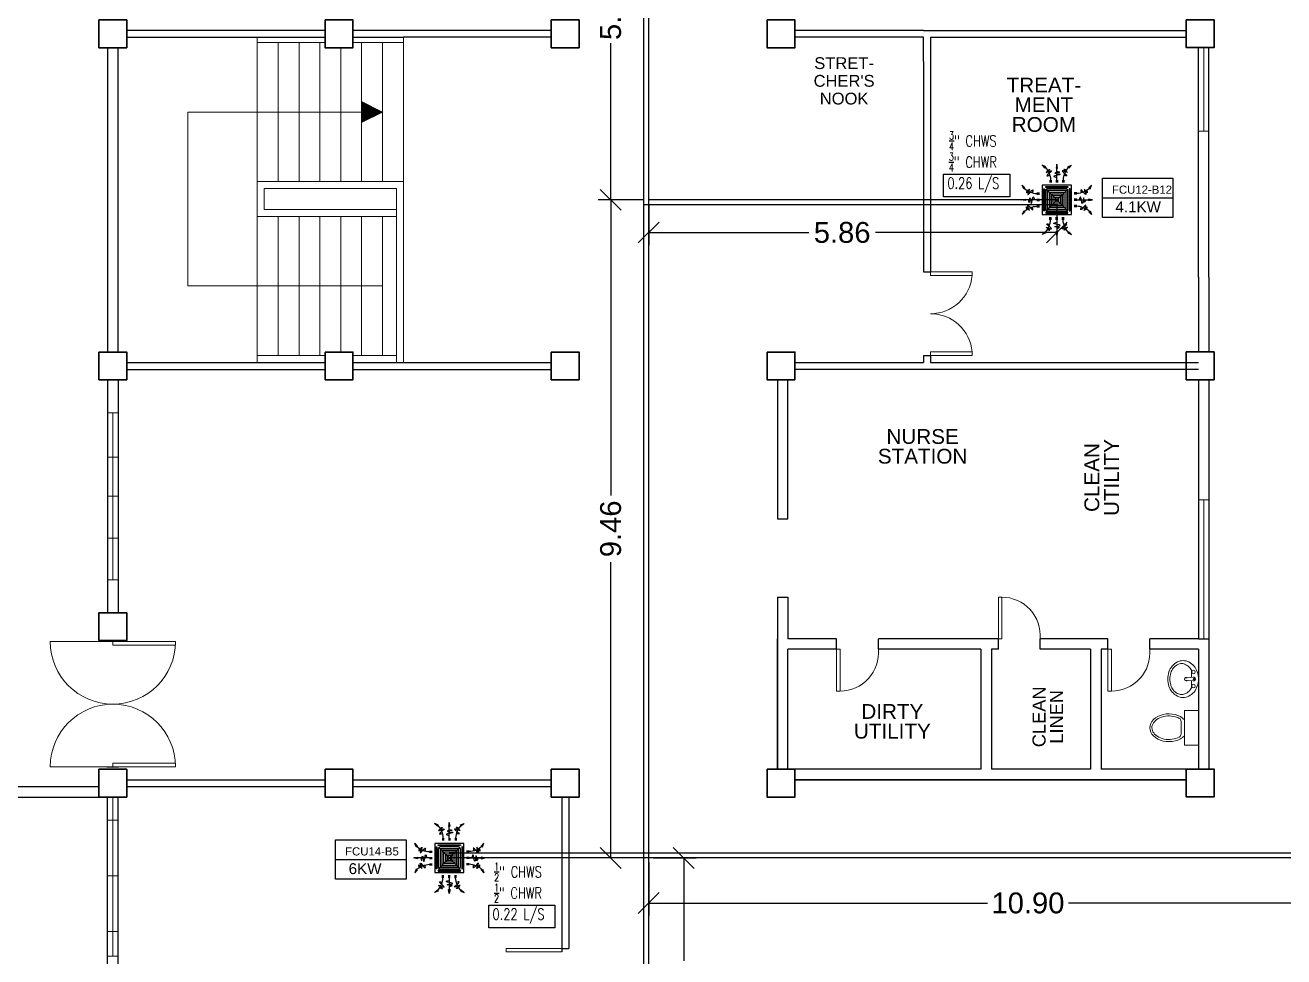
# Model space of a CAD drawing. Header units: millimetres. Extents: x 5 to 430, y 3 to 339.
# Drawn here: x 241.47 to 259.56, y 190.22 to 203.62 of the extents above; entities that cross this region are included whole.
import ezdxf

# ---------------------------------------------------------------- set-up
doc = ezdxf.new("R2010")
doc.units = ezdxf.units.MM
doc.header["$MEASUREMENT"] = 0
for name, color, linetype in [('AIR', 7, 'Continuous'), ('fcu line', 7, 'Continuous'), ('fcu return', 7, 'Continuous'), ('label', 7, 'Continuous'), ('Legends', 7, 'Continuous'), ('pipe label', 7, 'Continuous')]:
    doc.layers.add(name, color=color, linetype=linetype)
doc.styles.add('Arch-Dim', font='simplex.shx', dxfattribs={"width": 0.75})
doc.styles.get("Standard").update_dxf_attribs({"font": 'arial.ttf'})
doc.styles.add('SWISSLT175', font='swissl.ttf', dxfattribs={"height": 0.175})
doc.dimstyles.new('Copy of dimension', dxfattribs={"dimtxt": 0.3, "dimasz": 0.3, "dimexe": 0.18, "dimexo": 0.0625, "dimgap": 0.09, "dimtad": 0, "dimzin": 0, "dimdsep": 46, "dimtxsty": 'Standard', "dimblk": 'OBLIQUE', "dimcen": 0.09, "dimclrd": 256, "dimclre": 256, "dimclrt": 256, "dimadec": 0, "dimazin": 0, "dimtfac": 1, "dimtofl": 0, "dimtmove": 0, "dimatfit": 3, "dimldrblk": 'OBLIQUE', "dimfxl": 1, "dimtolj": 1, "dimtzin": 0, "dimarcsym": 0})

# ---------------------------------------------------------------- blocks, each defined once
blk = doc.blocks.new('FCU-13000P (CASSETTE SPLIT)')
at = {"layer": 'AIR', "ltscale": 3}
for p, q in [((0, 0.523), (0, 1)), ((-0.193, 0.558), (-0.193, 0.487)), ((-0.162, 0.558), (-0.162, 0.487)), ((-0.016, 0.558), (-0.016, 0.487)), ((0.016, 0.558), (0.016, 0.487)), ((0.162, 0.558), (0.162, 0.487)), ((0.193, 0.558), (0.193, 0.487)), ((-0.523, 0), (-1, 0)), ((-0.558, 0.193), (-0.487, 0.193)), ((-0.558, 0.162), (-0.487, 0.162)), ((-0.558, 0.016), (-0.487, 0.016)), ((0.558, 0.193), (0.487, 0.193)), ((0.558, 0.162), (0.487, 0.162)), ((0.558, 0.016), (0.487, 0.016)), ((0.523, 0), (1, 0)), ((-0.558, -0.016), (-0.487, -0.016)), ((-0.558, -0.162), (-0.487, -0.162)), ((-0.558, -0.193), (-0.487, -0.193)), ((0.558, -0.016), (0.487, -0.016)), ((0.558, -0.162), (0.487, -0.162)), ((0.558, -0.193), (0.487, -0.193)), ((-0.193, -0.558), (-0.193, -0.487)), ((-0.162, -0.558), (-0.162, -0.487)), ((-0.016, -0.558), (-0.016, -0.487)), ((0, -0.523), (0, -1)), ((0.016, -0.558), (0.016, -0.487)), ((0.162, -0.558), (0.162, -0.487)), ((0.193, -0.558), (0.193, -0.487))]:
    blk.add_line(p, q, dxfattribs=at)
at = {"layer": 'AIR'}
for p, q in [((0.295, -0.295), (-0.295, 0.295)), ((0.295, 0.295), (-0.295, -0.295))]:
    blk.add_line(p, q, dxfattribs=at)
at = {"layer": 'AIR', "ltscale": 3}
for points in [[(-0.335, 0.895), (-0.311, 0.932), (-0.416, 0.973)], [(-0.022, 0.89), (0.022, 0.89), (0, 1)], [(0.335, 0.895), (0.311, 0.932), (0.416, 0.973)], [(-0.895, 0.335), (-0.932, 0.311), (-0.973, 0.416)], [(0.895, 0.335), (0.932, 0.311), (0.973, 0.416)], [(-0.89, 0.022), (-0.89, -0.022), (-1, 0)], [(0.89, 0.022), (0.89, -0.022), (1, 0)], [(-0.895, -0.335), (-0.932, -0.311), (-0.973, -0.416)], [(0.895, -0.335), (0.932, -0.311), (0.973, -0.416)], [(-0.335, -0.895), (-0.311, -0.932), (-0.416, -0.973)], [(-0.022, -0.89), (0.022, -0.89), (0, -1)], [(0.335, -0.895), (0.311, -0.932), (0.416, -0.973)]]:
    blk.add_lwpolyline(points, close=True, dxfattribs=at)
at = {"layer": 'AIR'}
for points in [[(-0.323, 0.914, -0.171809), (-0.178, 0.558), (-0.178, 0.522)], [(0.323, 0.914, 0.171809), (0.178, 0.558), (0.178, 0.522)], [(-0.914, 0.323, 0.171809), (-0.558, 0.178), (-0.522, 0.178)], [(0.914, 0.323, -0.171809), (0.558, 0.178), (0.522, 0.178)], [(-0.914, -0.323, -0.171809), (-0.558, -0.178), (-0.522, -0.178)], [(0.914, -0.323, 0.171809), (0.558, -0.178), (0.522, -0.178)], [(-0.323, -0.914, 0.171809), (-0.178, -0.558), (-0.178, -0.522)], [(0.323, -0.914, -0.171809), (0.178, -0.558), (0.178, -0.522)]]:
    blk.add_lwpolyline(points, format="xyb", dxfattribs=at)
for points in [[(-0.41, -0.41), (0.41, -0.41), (0.41, 0.41), (-0.41, 0.41)], [(-0.31, 0.372), (0.31, 0.372), (0.31, 0.348), (-0.31, 0.348)], [(-0.373, 0.31), (-0.348, 0.31), (-0.348, -0.31), (-0.373, -0.31)], [(-0.26, -0.26), (0.26, -0.26), (0.26, 0.26), (-0.26, 0.26)], [(-0.21, -0.21), (0.21, -0.21), (0.21, 0.21), (-0.21, 0.21)], [(-0.16, -0.16), (0.16, -0.16), (0.16, 0.16), (-0.16, 0.16)], [(-0.11, -0.11), (0.11, -0.11), (0.11, 0.11), (-0.11, 0.11)], [(-0.06, -0.06), (0.06, -0.06), (0.06, 0.06), (-0.06, 0.06)], [(0.372, 0.31), (0.348, 0.31), (0.348, -0.31), (0.372, -0.31)], [(-0.31, -0.373), (0.31, -0.373), (0.31, -0.348), (-0.31, -0.348)]]:
    blk.add_lwpolyline(points, close=True, dxfattribs=at)
blk.add_lwpolyline([(-0.26, -0.31), (0.26, -0.31, 0.414214), (0.31, -0.26), (0.31, 0.26, 0.414214), (0.26, 0.31), (-0.26, 0.31, 0.414214), (-0.31, 0.26), (-0.31, -0.26, 0.414214)], format="xyb", close=True, dxfattribs=at)
at = {"layer": 'AIR', "ltscale": 3}
for points in [[(-0.268, 0.84), (-0.231, 0.852), (-0.134, 0.882), (-0.422, 0.704), (0.005, 0.903), (-0.358, 0.645), (-0.239, 0.678), (-0.199, 0.69)], [(0.268, 0.84), (0.231, 0.852), (0.134, 0.882), (0.422, 0.704), (-0.005, 0.903), (0.358, 0.645), (0.239, 0.678), (0.199, 0.69)], [(-0.84, 0.268), (-0.852, 0.231), (-0.882, 0.134), (-0.704, 0.422), (-0.903, -0.005), (-0.645, 0.358), (-0.678, 0.239), (-0.69, 0.199)], [(0.84, 0.268), (0.852, 0.231), (0.882, 0.134), (0.704, 0.422), (0.903, -0.005), (0.645, 0.358), (0.678, 0.239), (0.69, 0.199)], [(-0.84, -0.268), (-0.852, -0.231), (-0.882, -0.134), (-0.704, -0.422), (-0.903, 0.005), (-0.645, -0.358), (-0.678, -0.239), (-0.69, -0.199)], [(0.84, -0.268), (0.852, -0.231), (0.882, -0.134), (0.704, -0.422), (0.903, 0.005), (0.645, -0.358), (0.678, -0.239), (0.69, -0.199)], [(-0.268, -0.84), (-0.231, -0.852), (-0.134, -0.882), (-0.422, -0.704), (0.005, -0.903), (-0.358, -0.645), (-0.239, -0.678), (-0.199, -0.69)], [(0.268, -0.84), (0.231, -0.852), (0.134, -0.882), (0.422, -0.704), (-0.005, -0.903), (0.358, -0.645), (0.239, -0.678), (0.199, -0.69)]]:
    blk.add_open_spline(points, degree=3, knots=[0.0032834, 0.0032834, 0.0032834, 0.0032834, 0.0712567, 0.1924075, 0.3347111, 0.5062145, 0.5813292, 0.5813292, 0.5813292, 0.5813292], dxfattribs=at)
for points in [[(0, 0.8), (0.077, 0.776), (-0.058, 0.755), (0.098, 0.718), (-0.087, 0.663), (0, 0.631)], [(-0.8, 0), (-0.776, -0.077), (-0.755, 0.058), (-0.718, -0.098), (-0.663, 0.087), (-0.631, 0)], [(0.8, 0), (0.776, -0.077), (0.755, 0.058), (0.718, -0.098), (0.663, 0.087), (0.631, 0)], [(0, -0.8), (0.077, -0.776), (-0.058, -0.755), (0.098, -0.718), (-0.087, -0.663), (0, -0.631)]]:
    blk.add_spline(points, degree=3, dxfattribs=at)
for points in [[(-0.416, 0.973), (-0.335, 0.895), (-0.311, 0.932)], [(0, 1), (-0.022, 0.89), (0.022, 0.89)], [(0.416, 0.973), (0.335, 0.895), (0.311, 0.932)], [(-0.973, 0.416), (-0.895, 0.335), (-0.932, 0.311)], [(0.973, 0.416), (0.895, 0.335), (0.932, 0.311)], [(-1, 0), (-0.89, 0.022), (-0.89, -0.022)], [(1, 0), (0.89, 0.022), (0.89, -0.022)], [(-0.973, -0.416), (-0.895, -0.335), (-0.932, -0.311)], [(0.973, -0.416), (0.895, -0.335), (0.932, -0.311)], [(-0.416, -0.973), (-0.335, -0.895), (-0.311, -0.932)], [(0, -1), (-0.022, -0.89), (0.022, -0.89)], [(0.416, -0.973), (0.335, -0.895), (0.311, -0.932)]]:
    blk.add_solid(points, dxfattribs=at)
blk = doc.blocks.new('_Oblique')
at = {"color": 0, "linetype": 'ByBlock', "lineweight": -2}
blk.add_line((-0.5, -0.5), (0.5, 0.5), dxfattribs=at)
blk = doc.blocks.new('*D388')
at = {"layer": 'Defpoints', "color": 0, "transparency": 16777216}
for p in [(250.431, 191.643), (261.331, 191.643), (250.431, 190.994)]:
    blk.add_point(p, dxfattribs=at)
at = {"layer": 'Legends', "lineweight": -2, "transparency": 16777216}
for p, q in [((250.431, 191.58), (250.431, 190.814)), ((261.331, 191.58), (261.331, 190.814)), ((250.431, 190.994), (255.299, 190.994)), ((261.331, 190.994), (256.462, 190.994))]:
    blk.add_line(p, q, dxfattribs=at)
at = {"layer": 'Legends', "lineweight": -2, "transparency": 16777216, "xscale": 0.3, "yscale": 0.3, "zscale": 0.3, "rotation": 180}
blk.add_blockref('_Oblique', (250.431, 190.994), dxfattribs=at)
at = {"layer": 'Legends', "lineweight": -2, "transparency": 16777216, "xscale": 0.3, "yscale": 0.3, "zscale": 0.3}
blk.add_blockref('_Oblique', (261.331, 190.994), dxfattribs=at)
at = {"layer": 'Legends', "transparency": 16777216, "insert": (255.881, 190.994), "char_height": 0.3, "attachment_point": 5}
blk.add_mtext('\\A1;10.90', dxfattribs=at)
blk = doc.blocks.new('*D389')
at = {"layer": 'Defpoints', "color": 0, "transparency": 16777216}
for p in [(250.431, 191.643), (250.431, 187.727), (250.934, 187.727)]:
    blk.add_point(p, dxfattribs=at)
at = {"layer": 'Legends', "lineweight": -2, "transparency": 16777216}
for p, q in [((250.493, 191.643), (251.114, 191.643)), ((250.934, 191.643), (250.934, 190.163)), ((250.934, 187.727), (250.934, 189.207)), ((250.493, 187.727), (251.114, 187.727))]:
    blk.add_line(p, q, dxfattribs=at)
at = {"layer": 'Legends', "lineweight": -2, "transparency": 16777216, "xscale": 0.3, "yscale": 0.3, "zscale": 0.3}
for p, rotation in [((250.934, 191.643), 90), ((250.934, 187.727), 270)]:
    blk.add_blockref('_Oblique', p, dxfattribs=dict(at, rotation=rotation))
at = {"layer": 'Legends', "transparency": 16777216, "insert": (250.934, 189.685), "char_height": 0.3, "attachment_point": 5, "rotation": 90}
blk.add_mtext('\\A1;3.92', dxfattribs=at)
blk = doc.blocks.new('*D398')
at = {"layer": 'Defpoints', "color": 0, "transparency": 16777216}
for p in [(249.885, 201.106), (250.431, 201.106), (250.431, 191.643)]:
    blk.add_point(p, dxfattribs=at)
at = {"layer": 'Legends', "lineweight": -2, "transparency": 16777216}
for p, q in [((250.368, 201.106), (249.705, 201.106)), ((249.885, 201.106), (249.885, 196.854)), ((249.885, 191.643), (249.885, 195.895)), ((250.368, 191.643), (249.705, 191.643))]:
    blk.add_line(p, q, dxfattribs=at)
at = {"layer": 'Legends', "lineweight": -2, "transparency": 16777216, "xscale": 0.3, "yscale": 0.3, "zscale": 0.3}
for p, rotation in [((249.885, 201.106), 90), ((249.885, 191.643), 270)]:
    blk.add_blockref('_Oblique', p, dxfattribs=dict(at, rotation=rotation))
at = {"layer": 'Legends', "transparency": 16777216, "insert": (249.885, 196.375), "char_height": 0.3, "attachment_point": 5, "rotation": 90}
blk.add_mtext('\\A1;9.46', dxfattribs=at)
blk = doc.blocks.new('*D399')
at = {"layer": 'Defpoints', "color": 0, "transparency": 16777216}
for p in [(250.431, 201.106), (256.296, 201.106), (256.296, 200.636)]:
    blk.add_point(p, dxfattribs=at)
at = {"layer": 'Legends', "lineweight": -2, "transparency": 16777216}
for p, q in [((250.431, 201.044), (250.431, 200.456)), ((256.296, 201.044), (256.296, 200.456)), ((250.431, 200.636), (252.732, 200.636)), ((256.296, 200.636), (253.691, 200.636))]:
    blk.add_line(p, q, dxfattribs=at)
at = {"layer": 'Legends', "lineweight": -2, "transparency": 16777216, "xscale": 0.3, "yscale": 0.3, "zscale": 0.3, "rotation": 180}
blk.add_blockref('_Oblique', (250.431, 200.636), dxfattribs=at)
at = {"layer": 'Legends', "lineweight": -2, "transparency": 16777216, "xscale": 0.3, "yscale": 0.3, "zscale": 0.3}
blk.add_blockref('_Oblique', (256.296, 200.636), dxfattribs=at)
at = {"layer": 'Legends', "transparency": 16777216, "insert": (253.211, 200.636), "char_height": 0.3, "attachment_point": 5}
blk.add_mtext('\\A1;5.86', dxfattribs=at)
blk = doc.blocks.new('*D400')
at = {"layer": 'Defpoints', "color": 0, "transparency": 16777216}
for p in [(249.885, 206.517), (250.431, 206.517), (250.431, 201.106)]:
    blk.add_point(p, dxfattribs=at)
at = {"layer": 'Legends', "lineweight": -2, "transparency": 16777216}
for p, q in [((250.368, 206.517), (249.705, 206.517)), ((249.885, 206.517), (249.885, 204.262)), ((249.885, 201.106), (249.885, 203.361)), ((250.368, 201.106), (249.705, 201.106))]:
    blk.add_line(p, q, dxfattribs=at)
at = {"layer": 'Legends', "lineweight": -2, "transparency": 16777216, "xscale": 0.3, "yscale": 0.3, "zscale": 0.3}
for p, rotation in [((249.885, 206.517), 90), ((249.885, 201.106), 270)]:
    blk.add_blockref('_Oblique', p, dxfattribs=dict(at, rotation=rotation))
at = {"layer": 'Legends', "transparency": 16777216, "insert": (249.885, 203.812), "char_height": 0.3, "attachment_point": 5, "rotation": 90}
blk.add_mtext('\\A1;5.41', dxfattribs=at)

msp = doc.modelspace()

# ---------------------------------------------------------------- linework, layer by layer
at = {"color": 8, "lineweight": 25}
for p, q in [((245.781, 203.543), (242.931, 203.543)), ((249.031, 203.543), (246.181, 203.543)), ((242.931, 203.443), (245.781, 203.443)), ((246.181, 203.443), (246.906, 203.443)), ((249.031, 203.443), (246.906, 203.443)), ((242.656, 203.293), (242.656, 198.918)), ((242.806, 201.368), (242.806, 203.293)), ((242.806, 201.268), (242.806, 201.368)), ((242.806, 200.968), (242.806, 201.268)), ((242.806, 200.868), (242.806, 200.968)), ((242.806, 198.918), (242.806, 200.868)), ((242.931, 198.768), (245.781, 198.768)), ((242.931, 198.668), (245.781, 198.668)), ((246.181, 198.768), (249.031, 198.768)), ((246.181, 198.668), (249.031, 198.668)), ((242.656, 198.518), (242.656, 195.168)), ((242.806, 198.518), (242.806, 195.168)), ((242.656, 194.768), (242.656, 194.755)), ((242.806, 194.755), (242.656, 194.755)), ((242.806, 194.768), (242.806, 194.755)), ((242.656, 192.955), (242.806, 192.955)), ((242.656, 192.943), (242.656, 192.955)), ((242.806, 192.943), (242.806, 192.955)), ((239.531, 192.668), (242.531, 192.668)), ((242.931, 192.768), (245.781, 192.768)), ((242.931, 192.668), (245.781, 192.668)), ((246.181, 192.768), (249.031, 192.768)), ((246.181, 192.668), (249.031, 192.668)), ((239.531, 192.518), (242.531, 192.518)), ((242.656, 186.918), (242.656, 192.518)), ((242.806, 186.918), (242.806, 192.518)), ((249.181, 192.518), (249.181, 190.293)), ((249.281, 192.518), (249.281, 190.343)), ((249.181, 190.343), (249.281, 190.343))]:
    msp.add_line(p, q, dxfattribs=at)
at = {"color": 8, "linetype": 'ByBlock', "lineweight": 25}
for p, q in [((254.381, 203.543), (252.531, 203.543)), ((254.381, 203.543), (258.156, 203.543)), ((254.381, 203.443), (252.531, 203.443)), ((254.381, 203.093), (254.381, 203.443)), ((254.481, 203.443), (254.481, 200.069)), ((254.481, 203.443), (258.156, 203.443)), ((258.331, 199.993), (258.331, 203.295)), ((258.481, 199.993), (258.481, 203.295)), ((254.381, 203.093), (254.381, 200.069)), ((254.381, 200.069), (254.481, 200.069)), ((258.331, 199.993), (258.331, 198.92)), ((258.481, 199.993), (258.481, 198.92)), ((254.381, 198.869), (254.481, 198.869)), ((254.381, 198.869), (254.381, 198.769)), ((254.481, 198.869), (254.481, 198.769)), ((252.531, 198.769), (254.231, 198.769)), ((252.531, 198.669), (257.281, 198.669)), ((254.231, 198.769), (254.381, 198.769)), ((254.231, 198.769), (254.381, 198.769)), ((254.231, 198.669), (258.331, 198.669)), ((254.481, 198.769), (257.281, 198.769)), ((254.481, 198.769), (258.331, 198.769)), ((252.281, 198.518), (252.281, 196.518)), ((252.431, 196.518), (252.431, 198.518)), ((258.331, 198.52), (258.331, 194.793)), ((258.481, 198.52), (258.481, 194.793)), ((252.281, 196.518), (252.431, 196.518)), ((252.281, 195.393), (252.281, 192.918)), ((252.281, 195.393), (252.431, 195.393)), ((252.431, 195.393), (252.431, 194.793)), ((255.456, 194.793), (253.731, 194.793)), ((257.031, 194.793), (256.056, 194.793)), ((258.331, 194.793), (257.631, 194.793)), ((258.331, 194.793), (258.481, 194.793)), ((258.331, 194.643), (258.331, 192.918)), ((258.481, 194.793), (258.481, 192.92)), ((255.206, 192.918), (252.431, 192.918)), ((256.781, 192.918), (255.356, 192.918)), ((258.331, 192.918), (256.931, 192.918)), ((252.531, 192.768), (258.156, 192.768)), ((258.156, 192.768), (252.531, 192.768))]:
    msp.add_line(p, q, dxfattribs=at)
at = {"color": 8, "lineweight": 9}
for p, q in [((244.806, 203.368), (244.806, 203.443)), ((244.806, 201.368), (244.806, 203.368)), ((245.781, 203.368), (244.806, 203.368)), ((245.106, 201.368), (245.106, 203.368)), ((245.406, 201.368), (245.406, 203.368)), ((245.706, 201.368), (245.706, 203.368)), ((246.906, 203.368), (246.181, 203.368)), ((246.306, 203.368), (246.306, 201.368)), ((246.606, 203.368), (246.606, 201.368)), ((246.906, 203.443), (246.906, 203.368)), ((246.906, 203.368), (246.906, 201.368)), ((246.006, 203.293), (246.006, 201.368)), ((246.306, 202.368), (246.306, 202.518)), ((246.606, 202.368), (246.306, 202.518)), ((246.316, 202.368), (246.316, 202.513)), ((246.326, 202.368), (246.326, 202.508)), ((246.336, 202.368), (246.336, 202.503)), ((246.346, 202.368), (246.346, 202.498)), ((246.356, 202.368), (246.356, 202.493)), ((246.366, 202.368), (246.366, 202.488)), ((246.376, 202.368), (246.376, 202.483)), ((246.386, 202.368), (246.386, 202.478)), ((246.396, 202.368), (246.396, 202.473)), ((246.406, 202.368), (246.406, 202.468)), ((246.416, 202.368), (246.416, 202.463)), ((246.426, 202.368), (246.426, 202.458)), ((246.436, 202.368), (246.436, 202.453)), ((246.446, 202.368), (246.446, 202.448)), ((246.456, 202.368), (246.456, 202.443)), ((246.466, 202.368), (246.466, 202.438)), ((246.476, 202.368), (246.476, 202.433)), ((246.486, 202.368), (246.486, 202.428)), ((246.496, 202.368), (246.496, 202.423)), ((246.506, 202.368), (246.506, 202.418)), ((246.516, 202.368), (246.516, 202.413)), ((246.526, 202.368), (246.526, 202.408)), ((246.536, 202.368), (246.536, 202.403)), ((246.546, 202.368), (246.546, 202.398)), ((243.806, 199.868), (243.806, 202.368)), ((243.806, 202.368), (246.306, 202.368)), ((245.706, 202.368), (245.506, 202.368)), ((245.706, 202.368), (245.906, 202.368)), ((246.306, 202.368), (246.606, 202.368)), ((246.306, 202.368), (246.306, 202.218)), ((246.606, 202.368), (246.306, 202.218)), ((246.316, 202.368), (246.316, 202.223)), ((246.326, 202.368), (246.326, 202.228)), ((246.336, 202.368), (246.336, 202.233)), ((246.346, 202.368), (246.346, 202.238)), ((246.356, 202.368), (246.356, 202.243)), ((246.366, 202.368), (246.366, 202.248)), ((246.376, 202.368), (246.376, 202.253)), ((246.386, 202.368), (246.386, 202.258)), ((246.396, 202.368), (246.396, 202.263)), ((246.406, 202.368), (246.406, 202.268)), ((246.416, 202.368), (246.416, 202.273)), ((246.426, 202.368), (246.426, 202.278)), ((246.436, 202.368), (246.436, 202.283)), ((246.446, 202.368), (246.446, 202.288)), ((246.456, 202.368), (246.456, 202.293)), ((246.466, 202.368), (246.466, 202.298)), ((246.476, 202.368), (246.476, 202.303)), ((246.486, 202.368), (246.486, 202.308)), ((246.496, 202.368), (246.496, 202.313)), ((246.506, 202.368), (246.506, 202.318)), ((246.516, 202.368), (246.516, 202.323)), ((246.526, 202.368), (246.526, 202.328)), ((246.536, 202.368), (246.536, 202.333)), ((246.546, 202.368), (246.546, 202.338)), ((246.556, 202.368), (246.556, 202.393)), ((246.556, 202.368), (246.556, 202.343)), ((246.566, 202.368), (246.566, 202.388)), ((246.566, 202.368), (246.566, 202.348)), ((246.576, 202.368), (246.576, 202.383)), ((246.576, 202.368), (246.576, 202.353)), ((246.586, 202.368), (246.586, 202.378)), ((246.586, 202.368), (246.586, 202.358)), ((246.596, 202.368), (246.596, 202.373)), ((246.596, 202.368), (246.596, 202.363)), ((246.906, 201.368), (244.806, 201.368)), ((244.806, 201.368), (244.806, 201.268)), ((246.906, 201.268), (246.906, 201.368)), ((244.806, 200.968), (244.806, 201.268)), ((244.906, 200.968), (244.906, 201.268)), ((244.906, 201.268), (246.756, 201.268)), ((246.756, 201.268), (246.806, 201.268)), ((246.806, 201.268), (246.806, 200.968)), ((246.906, 201.268), (246.906, 200.968)), ((244.806, 198.868), (244.806, 200.968)), ((246.756, 200.968), (244.906, 200.968)), ((246.756, 200.968), (246.806, 200.968)), ((246.806, 200.968), (246.806, 198.768)), ((246.906, 200.868), (246.906, 200.968)), ((244.806, 200.868), (246.806, 200.868)), ((245.106, 198.868), (245.106, 200.868)), ((245.406, 198.868), (245.406, 200.868)), ((245.706, 198.868), (245.706, 200.868)), ((246.006, 198.918), (246.006, 200.868)), ((246.306, 198.868), (246.306, 200.868)), ((246.606, 198.868), (246.606, 200.868)), ((246.906, 198.868), (246.906, 200.868)), ((244.806, 199.868), (243.806, 199.868)), ((246.606, 199.868), (244.806, 199.868)), ((244.806, 198.868), (244.806, 198.768)), ((244.806, 198.868), (245.781, 198.868)), ((246.181, 198.868), (246.806, 198.868)), ((246.906, 198.868), (246.906, 198.768)), ((242.656, 198.043), (242.806, 198.043)), ((242.656, 196.843), (242.656, 198.043)), ((242.731, 195.643), (242.731, 198.043)), ((242.806, 198.043), (242.806, 195.643)), ((242.656, 197.405), (242.806, 197.405)), ((242.656, 196.843), (242.656, 195.643)), ((242.656, 196.843), (242.806, 196.843)), ((242.656, 196.243), (242.806, 196.243)), ((242.806, 195.643), (242.656, 195.643)), ((258.134, 194.23), (258.256, 194.243)), ((258.134, 194.201), (258.256, 194.188)), ((258.332, 193.765), (258.132, 193.765)), ((258.132, 193.765), (258.132, 193.265)), ((258.332, 193.265), (258.332, 193.765)), ((258.082, 193.606), (258.082, 193.425)), ((258.132, 193.265), (258.332, 193.265)), ((242.656, 190.23), (242.656, 192.518)), ((242.731, 192.518), (242.731, 190.23)), ((242.656, 191.387), (242.656, 192.187)), ((242.656, 192.187), (242.806, 192.187)), ((242.806, 192.187), (242.806, 190.587)), ((242.656, 191.387), (242.806, 191.387)), ((242.806, 190.587), (242.656, 190.587)), ((242.656, 190.23), (242.806, 190.23))]:
    msp.add_line(p, q, dxfattribs=at)
at = {"color": 8, "linetype": 'ByBlock', "lineweight": 9}
for p, q in [((258.406, 202.095), (258.406, 203.295)), ((258.481, 203.295), (258.481, 202.095)), ((258.481, 202.095), (258.331, 202.095)), ((252.281, 198.518), (252.431, 198.518)), ((258.481, 196.793), (258.331, 196.793)), ((258.406, 196.793), (258.406, 194.793)), ((258.481, 194.793), (258.481, 196.793))]:
    msp.add_line(p, q, dxfattribs=at)
at = {"color": 8, "linetype": 'ByBlock', "lineweight": 13}
for p, q in [((254.481, 200.069), (255.081, 200.069)), ((254.481, 200.019), (254.481, 200.069)), ((255.081, 200.069), (255.081, 200.019)), ((255.081, 200.019), (254.481, 200.019)), ((255.081, 198.919), (254.481, 198.919)), ((254.481, 198.919), (254.481, 198.869)), ((254.481, 198.869), (255.081, 198.869)), ((255.081, 198.869), (255.081, 198.919))]:
    msp.add_line(p, q, dxfattribs=at)
at = {"color": 8, "lineweight": 13}
for p, q in [((242.731, 194.755), (241.831, 194.755)), ((243.631, 194.755), (242.731, 194.755)), ((242.731, 194.755), (242.731, 194.705)), ((242.731, 194.705), (243.631, 194.705)), ((243.631, 194.705), (243.631, 194.755)), ((243.631, 193.005), (242.731, 193.005)), ((242.731, 193.005), (242.731, 192.955)), ((243.631, 192.955), (243.631, 193.005)), ((242.731, 192.955), (241.831, 192.955)), ((242.731, 192.955), (243.631, 192.955))]:
    msp.add_line(p, q, dxfattribs=at)
at = {"color": 8, "linetype": 'ByBlock', "lineweight": 25, "ltscale": 0.3}
for p, q in [((252.281, 192.918), (252.281, 194.793)), ((253.131, 194.793), (252.431, 194.793)), ((252.431, 192.918), (252.431, 194.643)), ((253.131, 194.643), (252.431, 194.643)), ((253.131, 194.643), (253.131, 194.793)), ((255.456, 194.793), (253.731, 194.793)), ((253.731, 194.643), (253.731, 194.793)), ((255.206, 194.643), (253.731, 194.643)), ((255.206, 194.643), (255.206, 192.918)), ((255.356, 194.643), (255.356, 192.918)), ((255.456, 194.643), (255.356, 194.643)), ((255.456, 194.643), (255.456, 194.793)), ((257.031, 194.793), (256.056, 194.793)), ((256.056, 194.643), (256.056, 194.793)), ((256.781, 194.643), (256.056, 194.643)), ((256.781, 194.643), (256.781, 192.918)), ((256.931, 194.643), (256.931, 192.918)), ((257.031, 194.643), (256.931, 194.643)), ((257.031, 194.643), (256.931, 194.643)), ((257.031, 194.643), (257.031, 194.793)), ((258.331, 194.793), (257.631, 194.793)), ((257.631, 194.643), (257.631, 194.793)), ((258.331, 194.643), (257.631, 194.643))]:
    msp.add_line(p, q, dxfattribs=at)
at = {"color": 8, "lineweight": 35}
for points in [[(242.531, 203.693), (242.931, 203.693), (242.931, 203.293), (242.531, 203.293)], [(245.781, 203.693), (246.181, 203.693), (246.181, 203.293), (245.781, 203.293)], [(249.031, 203.693), (249.431, 203.693), (249.431, 203.293), (249.031, 203.293)], [(242.531, 198.918), (242.931, 198.918), (242.931, 198.518), (242.531, 198.518)], [(245.781, 198.918), (246.181, 198.918), (246.181, 198.518), (245.781, 198.518)], [(249.031, 198.918), (249.431, 198.918), (249.431, 198.518), (249.031, 198.518)], [(242.531, 194.768), (242.931, 194.768), (242.931, 195.168), (242.531, 195.168)], [(242.531, 192.918), (242.931, 192.918), (242.931, 192.518), (242.531, 192.518)], [(245.781, 192.918), (246.181, 192.918), (246.181, 192.518), (245.781, 192.518)], [(249.031, 192.918), (249.431, 192.918), (249.431, 192.518), (249.031, 192.518)]]:
    msp.add_lwpolyline(points, close=True, dxfattribs=at)
at = {"color": 8, "linetype": 'ByBlock', "lineweight": 35}
for points in [[(252.131, 203.693), (252.531, 203.693), (252.531, 203.293), (252.131, 203.293)], [(258.156, 203.695), (258.556, 203.695), (258.556, 203.295), (258.156, 203.295)], [(252.131, 198.918), (252.531, 198.918), (252.531, 198.518), (252.131, 198.518)], [(258.156, 198.92), (258.556, 198.92), (258.556, 198.52), (258.156, 198.52)], [(252.131, 192.918), (252.531, 192.918), (252.531, 192.518), (252.131, 192.518)], [(258.156, 192.92), (258.556, 192.92), (258.556, 192.52), (258.156, 192.52)]]:
    msp.add_lwpolyline(points, close=True, dxfattribs=at)
at = {"color": 8, "lineweight": 9}
for points in [[(242.656, 195.643), (242.656, 198.043), (242.806, 198.043), (242.806, 195.643)], [(242.656, 198.043), (242.806, 198.043), (242.806, 195.643), (242.656, 195.643)], [(242.656, 192.518), (242.806, 192.518), (242.806, 190.23), (242.656, 190.23)]]:
    msp.add_lwpolyline(points, close=True, dxfattribs=at)
at = {"color": 8, "lineweight": 13, "ltscale": 0.03}
for points in [[(255.456, 194.793), (255.506, 194.793), (255.506, 195.393), (255.456, 195.393)], [(253.131, 194.643), (253.181, 194.643), (253.181, 194.043), (253.131, 194.043)], [(257.031, 194.643), (257.081, 194.643), (257.081, 194.043), (257.031, 194.043)], [(249.181, 190.293), (249.181, 190.343), (248.381, 190.343), (248.381, 190.293)]]:
    msp.add_lwpolyline(points, close=True, dxfattribs=at)
at = {"color": 8, "lineweight": 9}
msp.add_lwpolyline([(258.111, 194.48, 0.11576), (258.028, 194.461, 0.104047), (257.954, 194.403, 0.090875), (257.907, 194.319, 0.083344), (257.89, 194.215, 0.083344), (257.907, 194.112, 0.090875), (257.954, 194.028, 0.104047), (258.028, 193.97, 0.11576), (258.111, 193.95, 0.11576), (258.193, 193.97, 0.104047), (258.267, 194.028, 0.090875), (258.314, 194.112, 0.083344), (258.332, 194.215, 0.083344), (258.314, 194.319, 0.090875), (258.267, 194.403, 0.104047), (258.193, 194.461, 0.11576)], format="xyb", close=True, dxfattribs=at)
for points in [[(258.09, 194.438, 0.124838), (258.027, 194.422, 0.105788), (257.969, 194.373, 0.086697), (257.933, 194.303, 0.076776), (257.92, 194.215, 0.076776), (257.933, 194.128, 0.086697), (257.969, 194.058, 0.105788), (258.027, 194.009, 0.124838), (258.09, 193.993, 0.124838), (258.152, 194.009, 0.105788), (258.21, 194.058, 0.040067), (258.23, 194.089), (258.23, 194.191, 0.040067)], [(258.23, 194.24), (258.23, 194.342, 0.040067), (258.21, 194.373, 0.105788), (258.152, 194.422, 0.124838), (258.09, 194.438, 0.124838)]]:
    msp.add_lwpolyline(points, format="xyb", dxfattribs=at)
for centre, radius in [((258.259, 194.317), 0.0255), ((258.259, 194.114), 0.0255), ((258.265, 194.215), 0.0095)]:
    msp.add_circle(centre, radius, dxfattribs=at)
at = {"color": 8, "linetype": 'ByBlock', "lineweight": 13}
for centre, start, end in [((254.481, 200.069), 270, 355.2198), ((254.481, 198.869), 4.7802, 90)]:
    msp.add_arc(centre, 0.6, start, end, dxfattribs=at)
at = {"color": 8, "lineweight": 13, "ltscale": 0.03}
for centre, start, end in [((255.506, 194.841), 355.0209, 90), ((253.181, 194.595), 270, 4.9791), ((257.081, 194.595), 270, 4.9791)]:
    msp.add_arc(centre, 0.552, start, end, dxfattribs=at)
at = {"color": 8, "lineweight": 13}
for centre, start, end in [((242.731, 194.755), 180, 0), ((242.731, 192.955), 0, 180)]:
    msp.add_arc(centre, 0.9, start, end, dxfattribs=at)
at = {"color": 8, "lineweight": 9}
for centre, radius, start, end in [((258.157, 194.215), 0.025, 161.3793, 198.6207), ((258.227, 194.215), 0.0948, 171.2026, 188.7974), ((258.157, 194.215), 0.025, 48.7978, 143.6932), ((258.157, 194.215), 0.025, 216.3068, 311.2022), ((258.259, 194.215), 0.028, 263.7545, 96.2455), ((258.032, 193.606), 0.05, 0, 61.8499), ((258.032, 193.425), 0.05, 298.0084, 360)]:
    msp.add_arc(centre, radius, start, end, dxfattribs=at)
msp.add_ellipse((257.907, 193.515), major_axis=(0.275, 0), ratio=0.727273, start_param=0.612555, end_param=5.670631, dxfattribs=at)
msp.add_open_spline([(258.055, 193.65), (258.039, 193.659), (258.021, 193.666), (257.93, 193.693), (257.842, 193.688), (257.711, 193.63), (257.669, 193.58), (257.656, 193.482), (257.682, 193.43), (257.793, 193.356), (257.877, 193.338), (257.991, 193.354), (258.025, 193.365), (258.055, 193.381)], degree=3, knots=[0.937253, 0.937253, 0.937253, 0.937253, 1.185372, 1.185372, 2.113864, 2.113864, 3.042356, 3.042356, 3.970847, 3.970847, 4.899339, 4.899339, 5.346062, 5.346062, 5.346062, 5.346062], dxfattribs=at)
at = {"color": 8, "linetype": 'ByBlock', "lineweight": 9, "ltscale": 0.3}
msp.add_point((253.818, 193.78), dxfattribs=at)
at = {"layer": 'fcu line', "linetype": 'Continuous'}
for p, q in [((250.431, 182.121), (250.431, 220.121)), ((256.296, 201.106), (250.431, 201.106)), ((282.343, 191.643), (247.566, 191.643))]:
    msp.add_line(p, q, dxfattribs=at)
at = {"layer": 'fcu return', "linetype": 'Continuous'}
for p, q in [((250.361, 182.191), (250.361, 220.051)), ((256.296, 201.036), (250.361, 201.036)), ((282.273, 191.713), (247.566, 191.713))]:
    msp.add_line(p, q, dxfattribs=at)
at = {"layer": 'Legends', "linetype": 'Continuous', "lineweight": 25}
for p, q in [((256.951, 201.136), (257.964, 201.136)), ((245.932, 191.62), (246.944, 191.62))]:
    msp.add_line(p, q, dxfattribs=at)
at = {"layer": 'Legends'}
for points in [[(256.951, 201.42), (257.964, 201.42), (257.964, 200.852), (256.951, 200.852)], [(245.932, 191.904), (246.944, 191.904), (246.944, 191.336), (245.932, 191.336)]]:
    msp.add_lwpolyline(points, close=True, dxfattribs=at)
at = {"layer": 'pipe label', "color": 7, "linetype": 'Continuous', "lineweight": 25}
for points in [[(254.668, 201.477), (255.62, 201.477), (255.62, 201.149), (254.668, 201.149)], [(248.132, 190.966), (249.084, 190.966), (249.084, 190.638), (248.132, 190.638)]]:
    msp.add_lwpolyline(points, close=True, dxfattribs=at)

# ---------------------------------------------------------------- block references
at = {"layer": 'AIR', "xscale": 0.5113536813550488, "yscale": 0.5113536813550488, "zscale": 0.5113536813550488}
for p in [(256.296, 201.106), (247.566, 191.643)]:
    msp.add_blockref('FCU-13000P (CASSETTE SPLIT)', p, dxfattribs=at)

# ---------------------------------------------------------------- texts
at = {"layer": 'label', "color": 8, "linetype": 'ByBlock', "lineweight": 9, "ltscale": 0.4, "attachment_point": 5, "style": 'SWISSLT175'}
for s, insert, char_height, line_spacing_factor in [("STRET-\\PCHER'S\\PNOOK", (253.239, 202.816), 0.17, 0.9), ('TREAT-\\PMENT\\PROOM', (256.11, 202.472), 0.2125, 0.8), ('NURSE\\PSTATION', (254.367, 197.56), 0.2125, 0.8), ('DIRTY\\PUTILITY', (253.932, 193.606), 0.2125, 0.8)]:
    msp.add_mtext(s, dxfattribs=dict(at, insert=insert, char_height=char_height, line_spacing_factor=line_spacing_factor))
at = {"layer": 'label', "color": 8, "linetype": 'ByBlock', "lineweight": 9, "ltscale": 0.4, "attachment_point": 5, "rotation": 90, "line_spacing_factor": 0.8, "style": 'SWISSLT175'}
for s, insert, char_height in [('CLEAN \\PUTILITY', (256.942, 197.113), 0.2125), ('CLEAN\\PLINEN', (256.165, 193.672), 0.1875)]:
    msp.add_mtext(s, dxfattribs=dict(at, insert=insert, char_height=char_height))
at = {"layer": 'Legends', "linetype": 'Continuous', "lineweight": 25, "attachment_point": 1}
for s, width, insert, char_height in [('FCU12-B12', 0.44811, (257.088, 201.311), 0.117), ('4.1KW', 0.23674, (257.138, 201.083), 0.156), ('FCU14-B5', 0.44811, (246.068, 191.796), 0.117), ('6KW', 0.23674, (246.119, 191.567), 0.156)]:
    msp.add_mtext_dynamic_manual_height_columns(s, width=width, gutter_width=1.011, heights=[0], dxfattribs=dict(at, insert=insert, char_height=char_height))
at = {"layer": 'pipe label', "color": 7, "linetype": 'Continuous', "lineweight": 25, "char_height": 0.16, "attachment_point": 1, "style": 'Arch-Dim'}
for s, width, insert in [('\\A1;{\\H0.7x;\\S3/4;}" CHWS', 1.17294, (254.747, 202.087)), ('\\A1;{\\H0.7x;\\S3/4;}" CHWR', 0.88035, (254.744, 201.784)), ('0.26 L/S', 0.89967, (254.723, 201.426)), ('\\A1;{\\H0.7x;\\S1/2;}" CHWS', 1.17294, (248.211, 191.576)), ('\\A1;{\\H0.7x;\\S1/2;}" CHWR', 0.88035, (248.208, 191.273)), ('0.22 L/S', 0.89967, (248.187, 190.915))]:
    msp.add_mtext_dynamic_manual_height_columns(s, width=width, gutter_width=1.011, heights=[0], dxfattribs=dict(at, insert=insert))

# ---------------------------------------------------------------- dimensions: what is measured, and where the dimension line sits
at = {"layer": 'Legends'}
for base, p1, p2, picture, middle in [((249.885, 206.517), (250.431, 201.106), (250.431, 206.517), '*D400', (249.885, 203.812)), ((249.885, 201.106), (250.431, 191.643), (250.431, 201.106), '*D398', (249.885, 196.375)), ((250.934, 187.727), (250.431, 191.643), (250.431, 187.727), '*D389', (250.934, 189.685))]:
    dim = msp.add_linear_dim(base=base, p1=p1, p2=p2, angle=90, dimstyle='Copy of dimension', dxfattribs=at)
    dim.commit()
    dim.dimension.update_dxf_attribs({"geometry": picture, "text_midpoint": middle})
dim = msp.add_linear_dim(base=(256.2955, 200.6355), p1=(250.431, 201.1061), p2=(256.2955, 201.1061), dimstyle='Copy of dimension', dxfattribs=at)
dim.commit()
dim.dimension.update_dxf_attribs({"geometry": '*D399', "text_midpoint": (253.2111, 200.6355), "dimtype": 160})
dim = msp.add_linear_dim(base=(250.431, 190.994), p1=(261.331, 191.643), p2=(250.431, 191.643), dimstyle='Copy of dimension', dxfattribs=at)
dim.commit()
dim.dimension.update_dxf_attribs({"geometry": '*D388', "text_midpoint": (255.881, 190.994)})

doc.saveas('drawing.dxf')
